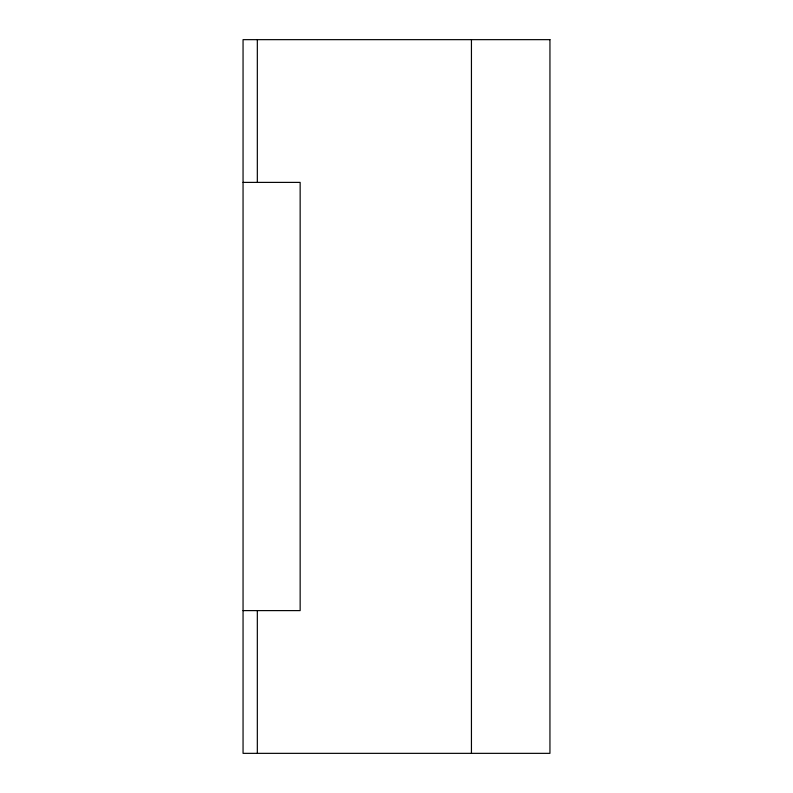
<?xml version="1.0" encoding="UTF-8"?>
<svg xmlns="http://www.w3.org/2000/svg" width="793" height="793" viewBox="0 0 793 793"><rect width="100%" height="100%" fill="white"/><g stroke="black" fill="none" stroke-linecap="round" stroke-linejoin="round"><path stroke-width="1.19" d="M243.054 182.39L300.151 182.39L300.151 610.61L243.054 610.61M471.439 39.65L471.439 753.35M257.329 39.65L257.329 182.39M257.329 610.61L257.329 753.35M549.945 39.65L243.054 39.65L243.054 753.35L549.945 753.35L549.945 39.65"/></g></svg>
